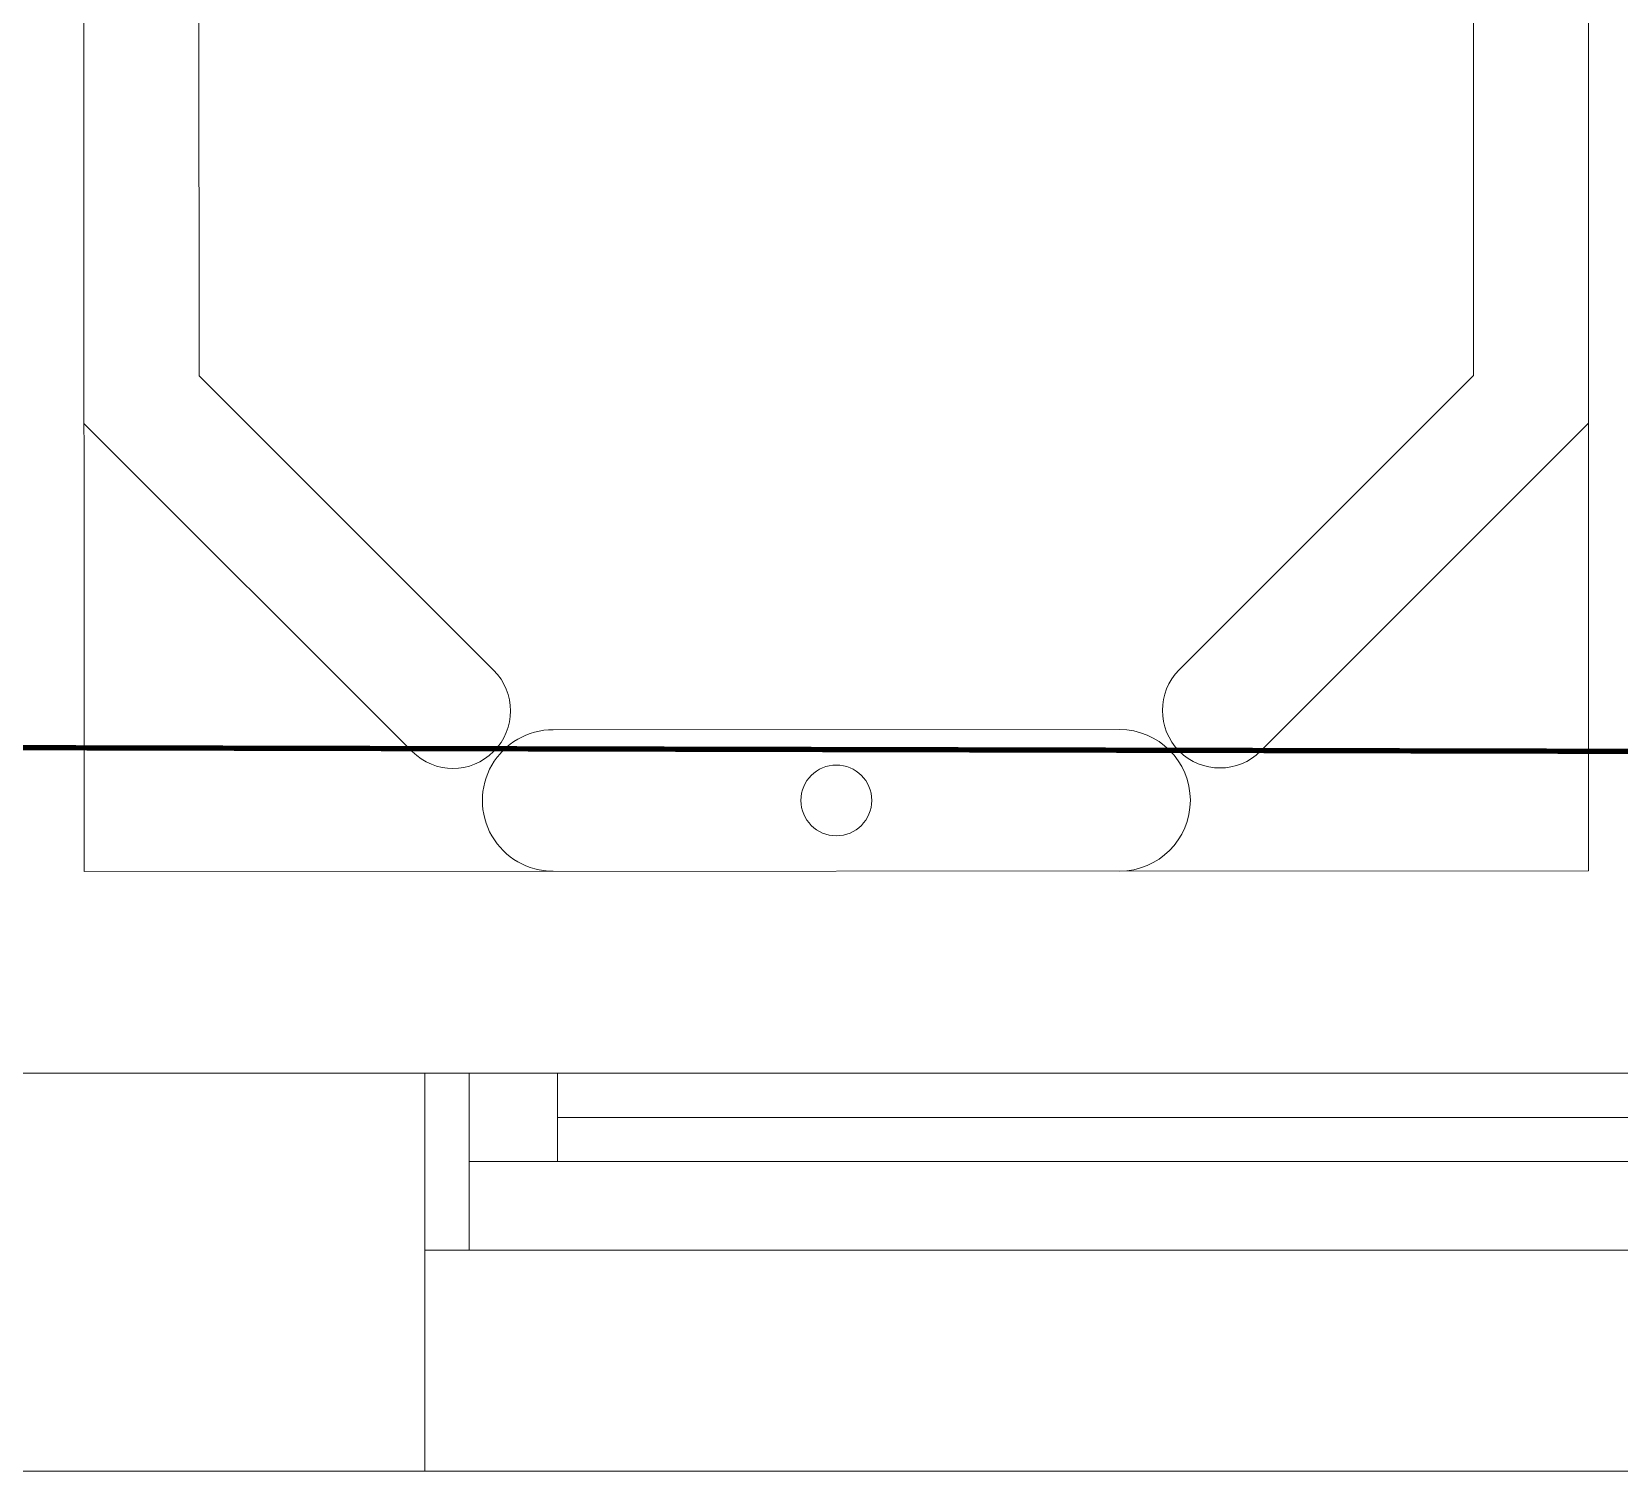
# Model space of a CAD drawing. Header units: metres. Extents: x 75097 to 220762, y -1557923 to -1361206.
# Drawn here: x 127576 to 128473, y -1471183 to -1470369 of the extents above; entities that cross this region are included whole.
import ezdxf

# ---------------------------------------------------------------- set-up
doc = ezdxf.new("R2010")
doc.units = ezdxf.units.M
doc.layers.get('0').update_dxf_attribs({"lineweight": 0})
for name, color, linetype, lineweight in [('A-100 - Copy$0$Aluminum', 8, 'Continuous', 0), ('A-100 - Copy$0$Medical Equipment and Furniture', 8, 'Continuous', 0), ('A-100 - Copy$0$Medical Equipment and Furniture1', 8, 'Continuous', 5), ('A-100 - Copy$0$Proj', 8, 'Continuous', 0), ('A-100 - Copy$0$Walls', 8, 'Continuous', 0)]:
    doc.layers.add(name, color=color, linetype=linetype, lineweight=lineweight)
doc.layers.add('E-POWR', color=7, linetype='Continuous', lineweight=9, true_color=0x4e7e3e)

# ---------------------------------------------------------------- blocks, each defined once
blk = doc.blocks.new('*X149')
for p, q in [((5, 3), (5, 3)), ((5, 3), (5, 3)), ((5, 3), (5, 3)), ((5, 3), (5, 3)), ((5, 3), (5, 3)), ((5, 3), (5, 3)), ((5, 3), (5, 3)), ((5, 3), (5, 3)), ((5, 3), (5, 3)), ((5, 3), (5, 3)), ((5, 3), (5, 3)), ((5, 3), (5, 3)), ((5, 3), (5, 3)), ((5, 3), (5, 3)), ((5, 3), (5, 3)), ((5, 3), (5, 3)), ((5, 3), (5, 3)), ((5, 3), (5, 3)), ((5, 3), (5, 3)), ((5, 3), (5, 3)), ((5, 3), (5, 3)), ((5, 3), (5, 3)), ((5, 3), (5, 3)), ((5, 3), (5, 3)), ((5, 3), (5, 3)), ((5, 3), (5, 3)), ((5, 3), (5, 3)), ((5, 3), (5, 3)), ((5, 3), (5, 3)), ((5, 3), (5, 3)), ((5, 3), (5, 3)), ((5, 3), (5, 3)), ((5, 3), (5, 3)), ((5, 3), (5, 3)), ((5, 3), (5, 3)), ((5, 3), (5, 3)), ((5, 3), (5, 3)), ((5, 3), (5, 3)), ((5, 3), (5, 3)), ((5, 3), (5, 3)), ((5, 3), (5, 3)), ((5, 3), (5, 3)), ((5, 3), (5, 3)), ((5, 3), (5, 3)), ((5, 3), (5, 3)), ((5, 3), (5, 3)), ((5, 3), (5, 3)), ((5, 3), (5, 3)), ((5, 3), (5, 3)), ((5, 3), (5, 3)), ((5, 3), (5, 3)), ((5, 3), (5, 3)), ((5, 3), (5, 3)), ((5, 3), (5, 3)), ((5, 3), (5, 3)), ((5, 3), (5, 3)), ((5, 3), (5, 3)), ((5, 3), (5, 3)), ((5, 3), (5, 3)), ((5, 3), (5, 3)), ((5, 3), (5, 3)), ((5, 3), (5, 3)), ((5, 3), (5, 3)), ((5, 3), (5, 3)), ((5, 3), (5, 3)), ((5, 3), (5, 3)), ((6, 3), (5, 3)), ((5, 3), (5, 3)), ((6, 3), (5, 3)), ((5, 3), (5, 3)), ((6, 3), (5, 3)), ((5, 3), (5, 3)), ((6, 3), (5, 3)), ((5, 3), (5, 3)), ((5, 3), (5, 3)), ((5, 3), (5, 3)), ((5, 3), (5, 3)), ((5, 3), (5, 3)), ((5, 3), (5, 3)), ((5, 3), (5, 3)), ((5, 3), (5, 3)), ((5, 3), (5, 3)), ((5, 3), (5, 3)), ((5, 3), (5, 3)), ((5, 3), (5, 3)), ((5, 3), (5, 3)), ((5, 3), (5, 3)), ((5, 3), (5, 3)), ((5, 3), (5, 3)), ((5, 3), (5, 3)), ((5, 3), (5, 3)), ((5, 3), (5, 3)), ((5, 3), (5, 3)), ((5, 3), (5, 3)), ((5, 3), (5, 3)), ((5, 3), (5, 3)), ((6, 3), (6, 3)), ((6, 3), (6, 3)), ((6, 3), (6, 3)), ((6, 3), (6, 3)), ((6, 3), (6, 3)), ((6, 3), (6, 3)), ((6, 3), (6, 3)), ((6, 3), (6, 3)), ((6, 3), (6, 3)), ((6, 3), (6, 3)), ((6, 3), (6, 3)), ((6, 3), (6, 3)), ((6, 3), (6, 3)), ((6, 3), (6, 3)), ((6, 3), (6, 3)), ((6, 3), (6, 3)), ((6, 3), (6, 3)), ((6, 3), (6, 3)), ((6, 3), (6, 3)), ((6, 3), (6, 3)), ((6, 3), (6, 3)), ((6, 3), (6, 3)), ((6, 3), (6, 3)), ((6, 3), (6, 3)), ((6, 3), (6, 3)), ((6, 3), (6, 3)), ((6, 3), (6, 3)), ((6, 3), (6, 3)), ((6, 3), (6, 3)), ((6, 3), (6, 3)), ((6, 3), (6, 3)), ((6, 3), (6, 3)), ((6, 3), (6, 3)), ((6, 3), (6, 3)), ((6, 3), (6, 3)), ((6, 3), (6, 3)), ((6, 3), (6, 3)), ((6, 3), (6, 3)), ((6, 3), (6, 3)), ((6, 3), (6, 3)), ((6, 3), (6, 3)), ((6, 3), (6, 3)), ((6, 3), (6, 3)), ((6, 3), (6, 3)), ((6, 3), (6, 3)), ((6, 3), (6, 3)), ((6, 3), (6, 3)), ((6, 3), (6, 3)), ((6, 3), (6, 3)), ((6, 3), (6, 3)), ((6, 3), (6, 3)), ((6, 3), (6, 3)), ((6, 3), (6, 3)), ((6, 3), (6, 3)), ((6, 3), (6, 3)), ((6, 3), (6, 3)), ((6, 3), (6, 3)), ((6, 3), (6, 3)), ((6, 3), (6, 3)), ((6, 3), (6, 3)), ((6, 3), (6, 3)), ((6, 3), (6, 3)), ((6, 3), (6, 3)), ((6, 3), (6, 3)), ((6, 3), (6, 3)), ((6, 3), (6, 3)), ((6, 3), (6, 3)), ((6, 3), (6, 3)), ((6, 3), (6, 3)), ((6, 3), (6, 3)), ((6, 3), (6, 3)), ((6, 3), (6, 3)), ((6, 3), (6, 3)), ((6, 3), (6, 3)), ((6, 3), (6, 3)), ((6, 3), (6, 3)), ((6, 3), (6, 3)), ((6, 3), (6, 3)), ((6, 3), (6, 3)), ((6, 3), (6, 3)), ((6, 3), (6, 3)), ((6, 3), (6, 3)), ((6, 3), (6, 3)), ((6, 3), (6, 3)), ((6, 3), (6, 3)), ((6, 3), (6, 3)), ((6, 3), (6, 3)), ((6, 3), (6, 3)), ((6, 3), (6, 3)), ((6, 3), (6, 3)), ((6, 3), (6, 3)), ((6, 3), (6, 3)), ((6, 3), (6, 3)), ((6, 3), (6, 3)), ((6, 3), (6, 3)), ((6, 3), (6, 3)), ((6, 3), (6, 3)), ((6, 3), (6, 3)), ((6, 3), (6, 3)), ((6, 3), (6, 3)), ((6, 3), (6, 3)), ((6, 3), (6, 3)), ((6, 3), (6, 3)), ((6, 3), (6, 3)), ((6, 3), (6, 3)), ((6, 3), (6, 3)), ((6, 3), (6, 3)), ((6, 3), (6, 3)), ((6, 3), (6, 3)), ((6, 3), (6, 3)), ((6, 3), (6, 3)), ((6, 3), (6, 3)), ((6, 3), (6, 3)), ((6, 3), (6, 3)), ((6, 3), (6, 3)), ((6, 3), (6, 3)), ((6, 3), (6, 3)), ((6, 3), (6, 3)), ((6, 3), (6, 3)), ((6, 3), (6, 3)), ((6, 3), (6, 3)), ((6, 3), (6, 3)), ((6, 3), (6, 3)), ((6, 3), (6, 3)), ((6, 3), (6, 3)), ((6, 3), (6, 3)), ((6, 3), (6, 3)), ((6, 3), (6, 3)), ((6, 3), (6, 3)), ((6, 3), (6, 3)), ((6, 3), (6, 3)), ((6, 3), (6, 3)), ((6, 3), (6, 3)), ((6, 3), (6, 3)), ((6, 3), (6, 3)), ((6, 3), (6, 3)), ((6, 3), (6, 3)), ((6, 3), (6, 3)), ((6, 3), (6, 3)), ((6, 3), (6, 3)), ((6, 3), (6, 3)), ((6, 3), (6, 3)), ((6, 3), (6, 3)), ((6, 3), (6, 3)), ((6, 3), (6, 3)), ((6, 3), (6, 3)), ((6, 3), (6, 3)), ((6, 3), (6, 3)), ((6, 3), (6, 3)), ((6, 3), (6, 3)), ((6, 3), (6, 3)), ((6, 3), (6, 3)), ((6, 3), (6, 3)), ((6, 3), (6, 3)), ((6, 3), (6, 3)), ((6, 3), (6, 3)), ((6, 3), (6, 3)), ((6, 3), (6, 3)), ((6, 3), (6, 3)), ((6, 3), (6, 3)), ((6, 3), (6, 3)), ((6, 3), (6, 3)), ((6, 3), (6, 3)), ((6, 3), (6, 3)), ((6, 3), (6, 3)), ((6, 3), (6, 3)), ((6, 3), (6, 3)), ((6, 3), (6, 3)), ((6, 3), (6, 3)), ((6, 3), (6, 3)), ((6, 3), (6, 3)), ((6, 3), (6, 3)), ((6, 3), (6, 3)), ((6, 3), (6, 3)), ((6, 3), (6, 3)), ((6, 3), (6, 3)), ((6, 3), (6, 3)), ((6, 3), (6, 3)), ((6, 3), (6, 3)), ((6, 3), (6, 3)), ((6, 3), (6, 3)), ((6, 3), (6, 3)), ((6, 3), (6, 3)), ((6, 3), (6, 3)), ((6, 3), (6, 3)), ((6, 3), (6, 3)), ((6, 3), (6, 3)), ((6, 3), (6, 3)), ((6, 3), (6, 3)), ((6, 3), (6, 3)), ((6, 3), (6, 3)), ((6, 3), (6, 3)), ((6, 3), (6, 3)), ((6, 3), (6, 3)), ((6, 3), (6, 3)), ((6, 3), (6, 3)), ((6, 3), (6, 3)), ((6, 3), (6, 3)), ((6, 3), (6, 3)), ((6, 3), (6, 3)), ((6, 3), (6, 3)), ((6, 3), (6, 3)), ((6, 3), (6, 3)), ((6, 3), (6, 3)), ((6, 3), (5, 3)), ((6, 3), (5, 3)), ((6, 3), (5, 3)), ((6, 3), (5, 3)), ((6, 3), (5, 3)), ((6, 3), (6, 3)), ((6, 3), (6, 3)), ((6, 3), (6, 3)), ((6, 3), (6, 3)), ((6, 3), (6, 3)), ((6, 3), (6, 3)), ((6, 3), (6, 3)), ((6, 3), (6, 3)), ((6, 3), (6, 3)), ((6, 3), (6, 3)), ((6, 3), (6, 3)), ((6, 3), (6, 3)), ((6, 3), (6, 3)), ((6, 3), (6, 3)), ((6, 3), (6, 3)), ((6, 3), (6, 3)), ((6, 3), (6, 3)), ((6, 3), (6, 3)), ((6, 3), (6, 3)), ((6, 3), (6, 3)), ((6, 3), (6, 3)), ((6, 3), (6, 3)), ((6, 3), (6, 3)), ((6, 3), (6, 3)), ((6, 3), (6, 3)), ((6, 3), (6, 3)), ((6, 3), (6, 3)), ((6, 3), (6, 3)), ((6, 3), (6, 3)), ((6, 3), (6, 3)), ((6, 3), (6, 3)), ((6, 3), (6, 3)), ((6, 3), (6, 3)), ((6, 3), (6, 3)), ((6, 3), (6, 3)), ((6, 3), (6, 3)), ((6, 3), (6, 3)), ((6, 3), (6, 3)), ((6, 3), (6, 3)), ((6, 3), (6, 3)), ((6, 3), (6, 3)), ((6, 3), (6, 3)), ((6, 3), (6, 3)), ((6, 3), (6, 3)), ((6, 3), (6, 3)), ((6, 3), (6, 3)), ((6, 3), (6, 3)), ((6, 3), (6, 3)), ((6, 3), (6, 3)), ((6, 3), (6, 3)), ((6, 3), (6, 3)), ((6, 3), (6, 3)), ((6, 3), (6, 3)), ((6, 3), (6, 3)), ((6, 3), (6, 3)), ((6, 3), (6, 3)), ((6, 3), (6, 3)), ((6, 3), (6, 3)), ((6, 3), (6, 3)), ((6, 3), (6, 3)), ((6, 3), (6, 3)), ((6, 3), (6, 3)), ((6, 3), (6, 3)), ((6, 3), (6, 3)), ((6, 3), (6, 3)), ((6, 3), (6, 3)), ((6, 3), (6, 3)), ((6, 3), (6, 3)), ((6, 3), (6, 3)), ((6, 3), (6, 3)), ((6, 3), (6, 3)), ((6, 3), (6, 3)), ((6, 3), (6, 3)), ((6, 3), (6, 3)), ((6, 3), (6, 3)), ((6, 3), (6, 3)), ((6, 3), (6, 3)), ((6, 3), (6, 3)), ((6, 3), (6, 3)), ((6, 3), (6, 3)), ((6, 3), (6, 3)), ((6, 3), (6, 3)), ((6, 3), (6, 3)), ((6, 3), (6, 3)), ((6, 3), (6, 3)), ((6, 3), (6, 3)), ((6, 3), (6, 3)), ((6, 3), (6, 3)), ((6, 3), (6, 3)), ((6, 3), (6, 3)), ((6, 3), (6, 3)), ((6, 3), (6, 3)), ((6, 3), (6, 3)), ((6, 3), (6, 3)), ((6, 3), (6, 3)), ((6, 3), (6, 3)), ((6, 3), (6, 3)), ((6, 3), (6, 3)), ((6, 3), (6, 3)), ((6, 3), (6, 3)), ((6, 3), (6, 3)), ((6, 3), (6, 3)), ((6, 3), (6, 3)), ((6, 3), (6, 3)), ((6, 3), (6, 3)), ((6, 3), (6, 3)), ((6, 3), (6, 3)), ((6, 3), (6, 3)), ((6, 3), (6, 3)), ((6, 3), (6, 3)), ((6, 3), (6, 3)), ((6, 3), (6, 3)), ((6, 3), (6, 3)), ((6, 3), (6, 3)), ((6, 3), (6, 3)), ((6, 3), (6, 3)), ((6, 3), (6, 3)), ((6, 3), (6, 3)), ((6, 3), (6, 3)), ((6, 3), (6, 3)), ((6, 3), (6, 3)), ((6, 3), (6, 3)), ((6, 3), (6, 3)), ((6, 3), (6, 3)), ((6, 3), (6, 3)), ((6, 3), (6, 3)), ((6, 3), (6, 3)), ((6, 3), (6, 3)), ((6, 3), (6, 3)), ((6, 3), (6, 3)), ((6, 3), (6, 3)), ((6, 3), (6, 3)), ((6, 3), (6, 3)), ((6, 3), (6, 3)), ((6, 3), (6, 3)), ((6, 3), (6, 3)), ((6, 3), (6, 3)), ((6, 3), (6, 3)), ((6, 3), (6, 3)), ((6, 3), (6, 3)), ((6, 3), (6, 3)), ((6, 3), (6, 3)), ((6, 3), (6, 3)), ((6, 3), (6, 3)), ((6, 3), (6, 3)), ((6, 3), (6, 3)), ((6, 3), (6, 3)), ((6, 3), (6, 3)), ((6, 3), (6, 3)), ((6, 3), (6, 3)), ((6, 3), (6, 3)), ((6, 3), (6, 3)), ((6, 3), (6, 3)), ((6, 3), (6, 3)), ((6, 3), (6, 3)), ((6, 3), (6, 3)), ((6, 3), (6, 3)), ((6, 3), (6, 3)), ((6, 3), (6, 3)), ((6, 3), (6, 3)), ((6, 3), (6, 3)), ((6, 3), (6, 3)), ((6, 3), (6, 3)), ((6, 3), (6, 3)), ((6, 3), (6, 3)), ((6, 3), (6, 3)), ((6, 3), (6, 3)), ((6, 3), (6, 3)), ((6, 3), (6, 3)), ((6, 3), (6, 3)), ((6, 3), (6, 3)), ((6, 3), (6, 3)), ((6, 3), (6, 3)), ((6, 3), (6, 3)), ((6, 3), (6, 3)), ((6, 3), (6, 3)), ((6, 3), (6, 3)), ((6, 3), (6, 3)), ((6, 3), (6, 3)), ((6, 3), (6, 3)), ((6, 3), (6, 3)), ((6, 3), (6, 3)), ((6, 3), (6, 3)), ((6, 3), (6, 3)), ((6, 3), (6, 3)), ((6, 3), (6, 3)), ((6, 3), (6, 3)), ((6, 3), (6, 3)), ((6, 3), (6, 3)), ((6, 3), (6, 3)), ((6, 3), (6, 3)), ((6, 3), (6, 3)), ((6, 3), (6, 3)), ((6, 3), (6, 3)), ((6, 3), (6, 3)), ((6, 3), (6, 3)), ((6, 3), (6, 3)), ((6, 3), (6, 3)), ((6, 3), (6, 3)), ((6, 3), (6, 3)), ((6, 3), (6, 3)), ((6, 3), (6, 3)), ((6, 3), (6, 3)), ((6, 3), (6, 3)), ((6, 3), (6, 3)), ((6, 3), (6, 3)), ((6, 3), (6, 3)), ((6, 3), (6, 3)), ((6, 3), (6, 3)), ((6, 3), (6, 3)), ((6, 3), (6, 3)), ((6, 3), (6, 3)), ((6, 3), (6, 3)), ((6, 3), (6, 3)), ((6, 3), (6, 3)), ((6, 3), (6, 3)), ((6, 3), (6, 3)), ((6, 3), (6, 3)), ((6, 3), (6, 3)), ((6, 3), (6, 3)), ((6, 3), (6, 3)), ((6, 3), (6, 3)), ((6, 3), (6, 3)), ((6, 3), (6, 3)), ((6, 3), (6, 3)), ((6, 3), (6, 3)), ((6, 3), (6, 3)), ((6, 3), (6, 3)), ((6, 3), (6, 3)), ((6, 3), (6, 3)), ((6, 3), (6, 3)), ((6, 3), (6, 3)), ((6, 3), (6, 3)), ((6, 3), (6, 3)), ((6, 3), (6, 3)), ((6, 3), (6, 3)), ((6, 3), (6, 3)), ((6, 3), (6, 3)), ((6, 3), (6, 3)), ((6, 3), (6, 3)), ((6, 3), (6, 3)), ((6, 3), (6, 3)), ((6, 3), (6, 3)), ((6, 3), (6, 3)), ((6, 3), (6, 3)), ((6, 3), (6, 3)), ((6, 3), (6, 3)), ((6, 3), (6, 3)), ((6, 3), (6, 3)), ((6, 3), (6, 3)), ((6, 3), (6, 3)), ((6, 3), (6, 3)), ((6, 3), (6, 3)), ((6, 3), (6, 3)), ((6, 3), (6, 3)), ((6, 3), (6, 3)), ((6, 3), (6, 3)), ((6, 3), (6, 3)), ((6, 3), (6, 3)), ((6, 3), (6, 3)), ((6, 3), (6, 3)), ((6, 3), (6, 3)), ((6, 3), (6, 3)), ((6, 3), (6, 3)), ((6, 3), (6, 3)), ((6, 3), (6, 3)), ((6, 3), (6, 3)), ((6, 3), (6, 3)), ((6, 3), (6, 3)), ((6, 3), (6, 3)), ((6, 3), (6, 3)), ((6, 3), (6, 3)), ((6, 3), (6, 3)), ((6, 3), (6, 3)), ((6, 3), (6, 3)), ((6, 3), (6, 3)), ((6, 3), (6, 3)), ((6, 3), (6, 3)), ((6, 3), (6, 3)), ((6, 3), (6, 3)), ((6, 3), (6, 3)), ((6, 3), (6, 3)), ((6, 3), (6, 3)), ((6, 3), (6, 3)), ((6, 3), (6, 3)), ((6, 3), (6, 3)), ((6, 3), (6, 3)), ((6, 3), (6, 3)), ((6, 3), (6, 3)), ((6, 3), (6, 3)), ((6, 3), (6, 3)), ((6, 3), (6, 3)), ((6, 3), (6, 3)), ((6, 3), (6, 3)), ((6, 3), (6, 3)), ((6, 3), (6, 3)), ((6, 3), (6, 3)), ((6, 3), (6, 3)), ((6, 3), (6, 3)), ((6, 3), (6, 3)), ((6, 3), (6, 3)), ((6, 3), (6, 3)), ((6, 3), (6, 3)), ((6, 3), (6, 3)), ((6, 3), (6, 3)), ((6, 3), (6, 3)), ((6, 3), (6, 3)), ((6, 3), (6, 3)), ((6, 3), (6, 3)), ((6, 3), (6, 3)), ((6, 3), (6, 3)), ((6, 3), (6, 3)), ((6, 3), (6, 3)), ((6, 3), (6, 3)), ((6, 3), (6, 3)), ((6, 3), (6, 3)), ((6, 3), (6, 3))]:
    blk.add_line(p, q)
blk = doc.blocks.new('*X150')
for p, q in [((13, 1), (13, 1)), ((13, 1), (13, 1)), ((13, 1), (13, 1)), ((13, 1), (13, 1)), ((13, 1), (13, 1)), ((13, 1), (13, 1)), ((13, 1), (13, 1)), ((13, 1), (13, 1)), ((13, 1), (13, 1)), ((13, 1), (13, 1)), ((13, 1), (13, 1)), ((13, 1), (13, 1)), ((13, 1), (13, 1)), ((13, 1), (13, 1)), ((13, 1), (13, 1)), ((13, 1), (14, 1)), ((13, 1), (14, 1)), ((13, 1), (14, 1)), ((13, 1), (13, 1)), ((13, 1), (13, 1)), ((13, 1), (13, 1)), ((13, 1), (13, 1)), ((13, 1), (13, 1)), ((13, 1), (13, 1)), ((13, 1), (13, 1)), ((13, 1), (13, 1)), ((13, 1), (13, 1)), ((13, 1), (13, 1)), ((13, 1), (13, 1)), ((13, 1), (13, 1)), ((13, 1), (13, 1)), ((13, 1), (13, 1)), ((13, 1), (13, 1)), ((13, 1), (13, 1)), ((13, 1), (13, 1)), ((13, 1), (13, 1)), ((13, 1), (13, 1)), ((13, 1), (13, 1)), ((13, 1), (13, 1)), ((13, 1), (13, 1)), ((13, 1), (13, 1)), ((13, 1), (13, 1)), ((13, 1), (13, 1)), ((13, 1), (13, 1)), ((13, 1), (13, 1)), ((13, 1), (13, 1)), ((13, 1), (13, 1)), ((13, 1), (13, 1)), ((13, 1), (13, 1)), ((13, 1), (13, 1)), ((13, 1), (13, 1)), ((13, 1), (13, 1)), ((13, 1), (13, 1)), ((13, 1), (13, 1)), ((13, 1), (13, 1)), ((13, 1), (13, 1)), ((13, 1), (13, 1)), ((13, 1), (13, 1)), ((13, 1), (13, 1)), ((13, 1), (13, 1)), ((13, 1), (13, 1)), ((13, 1), (13, 1)), ((13, 1), (13, 1)), ((13, 1), (13, 1)), ((13, 1), (13, 1)), ((13, 1), (13, 1)), ((13, 1), (13, 1)), ((13, 1), (13, 1)), ((13, 1), (13, 1)), ((13, 1), (13, 1)), ((13, 1), (13, 1)), ((13, 1), (13, 1)), ((13, 1), (13, 1)), ((13, 1), (13, 1)), ((13, 1), (13, 1)), ((13, 1), (13, 1)), ((13, 1), (13, 1)), ((13, 1), (13, 1)), ((13, 1), (13, 1)), ((13, 1), (13, 1)), ((13, 1), (13, 1)), ((13, 1), (13, 1)), ((13, 1), (13, 1)), ((13, 1), (13, 1)), ((13, 1), (13, 1)), ((13, 1), (13, 1)), ((13, 1), (13, 1)), ((13, 1), (13, 1)), ((13, 1), (13, 1)), ((13, 1), (13, 1)), ((13, 1), (13, 1)), ((13, 1), (13, 1)), ((13, 1), (13, 1)), ((13, 1), (13, 1)), ((13, 1), (13, 1)), ((13, 1), (13, 1)), ((13, 1), (13, 1)), ((13, 1), (13, 1)), ((13, 1), (13, 1)), ((13, 1), (13, 1)), ((13, 1), (13, 1)), ((13, 1), (13, 1)), ((13, 1), (13, 1)), ((13, 1), (13, 1)), ((13, 1), (13, 1)), ((13, 1), (13, 1)), ((13, 1), (13, 1)), ((13, 1), (13, 1)), ((13, 1), (13, 1)), ((13, 1), (13, 1)), ((13, 1), (13, 1)), ((13, 1), (13, 1)), ((13, 1), (13, 1)), ((13, 1), (13, 1)), ((13, 1), (13, 1)), ((13, 1), (13, 1)), ((13, 1), (13, 1)), ((13, 1), (13, 1)), ((13, 1), (13, 1)), ((13, 1), (13, 1)), ((13, 1), (13, 1)), ((13, 1), (13, 1)), ((13, 1), (13, 1)), ((13, 1), (14, 1)), ((13, 0), (13, 0)), ((13, 0), (13, 0)), ((13, 0), (13, 0)), ((13, 0), (13, 0)), ((13, 0), (13, 0)), ((13, 0), (13, 0)), ((13, 0), (13, 0)), ((13, 0), (13, 0)), ((13, 0), (13, 0)), ((13, 0), (13, 0)), ((13, 0), (13, 0)), ((13, 0), (13, 0)), ((13, 0), (13, 0)), ((13, 0), (13, 0)), ((13, 0), (13, 0)), ((13, 0), (13, 0)), ((13, 0), (13, 0)), ((13, 0), (13, 0)), ((13, 0), (13, 0)), ((13, 0), (13, 0)), ((13, 0), (13, 0)), ((13, 0), (13, 0)), ((13, 0), (13, 0)), ((13, 0), (13, 0)), ((13, 0), (13, 0)), ((13, 0), (13, 0)), ((13, 0), (13, 0)), ((13, 0), (13, 0)), ((13, 0), (13, 0)), ((13, 0), (13, 0)), ((13, 0), (13, 0)), ((13, 0), (13, 0)), ((13, 0), (13, 0)), ((13, 0), (13, 0)), ((13, 0), (13, 0)), ((13, 0), (13, 0)), ((13, 0), (13, 0)), ((13, 0), (13, 0)), ((13, 0), (13, 0)), ((13, 0), (13, 0)), ((13, 0), (13, 0)), ((13, 0), (13, 0)), ((13, 0), (13, 0)), ((13, 0), (13, 0)), ((13, 0), (13, 0)), ((13, 0), (13, 0)), ((13, 0), (13, 0)), ((13, 0), (13, 0)), ((13, 0), (14, 0)), ((13, 0), (14, 0)), ((13, 0), (13, 0)), ((13, 0), (14, 0)), ((14, 1), (14, 1)), ((14, 1), (14, 1)), ((14, 1), (14, 1)), ((14, 1), (14, 1)), ((14, 1), (14, 1)), ((14, 1), (14, 1)), ((14, 1), (14, 1)), ((14, 1), (14, 1)), ((14, 1), (14, 1)), ((14, 1), (14, 1)), ((14, 1), (14, 1)), ((14, 1), (14, 1)), ((14, 1), (14, 1)), ((14, 1), (14, 1)), ((14, 1), (14, 1)), ((14, 1), (14, 1)), ((14, 1), (14, 1)), ((14, 1), (14, 1)), ((14, 1), (14, 1)), ((14, 1), (14, 1)), ((14, 1), (14, 1)), ((14, 1), (14, 1)), ((14, 1), (14, 1)), ((14, 1), (14, 1)), ((14, 1), (14, 1)), ((14, 1), (14, 1)), ((14, 1), (14, 1)), ((14, 1), (14, 1)), ((14, 1), (14, 1)), ((14, 1), (14, 1)), ((14, 1), (14, 1)), ((14, 1), (14, 1)), ((14, 1), (14, 1)), ((14, 1), (14, 1)), ((14, 1), (14, 1)), ((14, 1), (14, 1)), ((14, 1), (14, 1)), ((14, 1), (14, 1)), ((14, 1), (14, 1)), ((14, 1), (14, 1)), ((14, 1), (14, 1)), ((14, 1), (14, 1)), ((14, 1), (14, 1)), ((14, 1), (14, 1)), ((14, 1), (14, 1)), ((14, 1), (14, 1)), ((14, 1), (14, 1)), ((14, 1), (14, 1)), ((14, 1), (14, 1)), ((14, 1), (14, 1)), ((14, 1), (14, 1)), ((14, 1), (14, 1)), ((14, 1), (14, 1)), ((14, 1), (14, 1)), ((14, 1), (14, 1)), ((14, 1), (14, 1)), ((14, 1), (14, 1)), ((14, 1), (14, 1)), ((14, 1), (14, 1)), ((14, 1), (14, 1)), ((14, 1), (14, 1)), ((14, 1), (14, 1)), ((14, 1), (14, 1)), ((14, 1), (14, 1)), ((14, 1), (14, 1)), ((14, 1), (14, 1)), ((14, 1), (14, 1)), ((14, 1), (14, 1)), ((14, 1), (14, 1)), ((14, 1), (14, 1)), ((14, 1), (14, 1)), ((14, 1), (14, 1)), ((14, 1), (14, 1)), ((14, 1), (14, 1)), ((14, 1), (14, 1)), ((14, 1), (14, 1)), ((14, 1), (14, 1)), ((14, 1), (14, 1)), ((14, 1), (14, 1)), ((14, 1), (14, 1)), ((14, 1), (14, 1)), ((14, 1), (14, 1)), ((14, 1), (14, 1)), ((14, 1), (14, 1)), ((14, 1), (14, 1)), ((14, 1), (14, 1)), ((14, 1), (14, 1)), ((14, 1), (14, 1)), ((14, 1), (14, 1)), ((14, 1), (14, 1)), ((14, 1), (14, 1)), ((14, 1), (14, 1)), ((14, 1), (14, 1)), ((14, 1), (14, 1)), ((14, 0), (14, 0)), ((14, 0), (14, 0)), ((14, 0), (14, 0)), ((14, 0), (14, 0)), ((14, 0), (14, 0)), ((14, 0), (14, 0)), ((14, 0), (14, 0)), ((14, 0), (14, 0)), ((14, 0), (14, 0)), ((14, 0), (14, 0)), ((14, 0), (14, 0)), ((14, 0), (14, 0)), ((14, 0), (14, 0)), ((14, 0), (14, 0)), ((14, 0), (14, 0)), ((14, 0), (14, 0)), ((14, 0), (14, 0)), ((14, 0), (14, 0)), ((14, 0), (14, 0)), ((14, 0), (14, 0)), ((14, 0), (14, 0)), ((14, 0), (14, 0)), ((14, 0), (14, 0)), ((14, 0), (14, 0)), ((14, 0), (14, 0)), ((14, 0), (14, 0)), ((14, 0), (14, 0)), ((14, 0), (14, 0)), ((14, 0), (14, 0)), ((14, 0), (14, 0)), ((14, 0), (14, 0)), ((14, 0), (14, 0)), ((14, 0), (14, 0)), ((14, 0), (14, 0)), ((14, 0), (14, 0)), ((14, 0), (14, 0)), ((14, 0), (14, 0)), ((14, 0), (14, 0)), ((14, 0), (14, 0)), ((14, 0), (14, 0)), ((14, 0), (14, 0)), ((14, 0), (14, 0)), ((14, 0), (14, 0)), ((14, 0), (14, 0)), ((14, 0), (14, 0)), ((14, 0), (14, 0)), ((14, 0), (14, 0)), ((14, 0), (14, 0)), ((13, 0), (13, 0)), ((13, 0), (14, 0)), ((13, 0), (13, 0)), ((13, 0), (14, 0)), ((13, 0), (13, 0)), ((13, 0), (14, 0)), ((13, 0), (13, 0)), ((13, 0), (13, 0)), ((13, 0), (13, 0)), ((13, 0), (13, 0)), ((13, 0), (14, 0)), ((13, 0), (13, 0)), ((13, 0), (14, 0)), ((13, 0), (13, 0)), ((13, 0), (14, 0)), ((13, 0), (13, 0)), ((13, 0), (14, 0)), ((13, 0), (13, 0)), ((13, 0), (14, 0)), ((13, 0), (13, 0)), ((13, 0), (14, 0)), ((13, 0), (13, 0)), ((13, 0), (14, 0)), ((13, 0), (13, 0)), ((13, 0), (13, 0)), ((13, 0), (13, 0)), ((13, 0), (14, 0)), ((13, 0), (13, 0)), ((13, 0), (14, 0)), ((13, 0), (13, 0)), ((13, 0), (14, 0)), ((13, 0), (13, 0)), ((13, 0), (14, 0)), ((13, 0), (13, 0)), ((13, 0), (13, 0)), ((13, 0), (13, 0)), ((13, 0), (13, 0)), ((13, 0), (13, 0)), ((13, 0), (13, 0)), ((13, 0), (13, 0)), ((13, 0), (13, 0)), ((13, 0), (13, 0)), ((13, 0), (13, 0)), ((13, 0), (13, 0)), ((13, 0), (13, 0)), ((13, 0), (13, 0)), ((13, 0), (13, 0)), ((13, 0), (13, 0)), ((13, 0), (13, 0)), ((13, 0), (13, 0)), ((13, 0), (13, 0)), ((13, 0), (13, 0)), ((13, 0), (13, 0)), ((13, 0), (13, 0)), ((13, 0), (13, 0)), ((13, 0), (13, 0)), ((13, 0), (13, 0)), ((13, 0), (13, 0)), ((13, 0), (13, 0)), ((13, 0), (13, 0)), ((13, 0), (13, 0)), ((13, 0), (13, 0)), ((13, 0), (13, 0)), ((13, 0), (13, 0)), ((13, -1), (13, -1)), ((13, -1), (13, -1)), ((13, -1), (13, -1)), ((13, -1), (13, -1)), ((13, -1), (13, -1)), ((13, -1), (14, -1)), ((13, -1), (13, -1)), ((14, 0), (14, 0)), ((14, 0), (14, 0)), ((14, 0), (14, 0)), ((14, 0), (14, 0)), ((14, 0), (14, 0)), ((14, 0), (14, 0)), ((14, 0), (14, 0)), ((14, 0), (14, 0)), ((14, 0), (14, 0)), ((14, 0), (14, 0)), ((14, 0), (14, 0)), ((14, 0), (14, 0)), ((14, 0), (14, 0)), ((14, 0), (14, 0)), ((14, 0), (14, 0)), ((13, 0), (14, 0)), ((14, 0), (14, 0)), ((14, 0), (14, 0)), ((14, 0), (14, 0)), ((14, 0), (14, 0)), ((14, 0), (14, 0)), ((14, 0), (14, 0)), ((14, 0), (14, 0)), ((14, 0), (14, 0)), ((14, 0), (14, 0)), ((14, 0), (14, 0)), ((14, 0), (14, 0)), ((14, 0), (14, 0)), ((14, 0), (14, 0)), ((14, 0), (14, 0)), ((14, 0), (14, 0)), ((14, 0), (14, 0)), ((14, 0), (14, 0)), ((14, 0), (14, 0)), ((14, 0), (14, 0)), ((14, 0), (14, 0)), ((14, 0), (14, 0)), ((14, 0), (14, 0)), ((14, 0), (14, 0)), ((14, 0), (14, 0)), ((14, 0), (14, 0)), ((14, 0), (14, 0)), ((14, 0), (14, 0)), ((14, 0), (14, 0)), ((14, 0), (14, 0)), ((14, 0), (14, 0)), ((14, 0), (14, 0)), ((14, 0), (14, 0)), ((14, 0), (14, 0)), ((14, 0), (14, 0)), ((14, -1), (14, -1)), ((14, -1), (14, -1)), ((14, -1), (14, -1)), ((14, -1), (14, -1)), ((14, -1), (14, -1))]:
    blk.add_line(p, q)
blk = doc.blocks.new('A-100 - Copy$0$HF16786E-P')
at = {"layer": 'A-100 - Copy$0$Medical Equipment and Furniture1'}
for p, q in [((0, 0.425), (-2.14, 0.425)), ((-0.25308, 0.425), (-0.06779, 0.23971)), ((0, -0.425), (0, 0.425)), ((-0.28, 0.36), (-1.86, 0.36)), ((-0.28, 0.36), (-0.11375, 0.19375)), ((-0.08, -0.16), (-0.08, 0.16)), ((-0.1136, -0.1936), (-0.28, -0.36)), ((-0.06763, -0.23956), (-0.25308, -0.425)), ((-1.86, -0.36), (-0.28, -0.36)), ((-2.14, -0.425), (0, -0.425))]:
    blk.add_line(p, q, dxfattribs=at)
for points in [[(0, 0.425), (0, 0.425), (0, 0.425), (0, 0.425), (0, 0.425), (0, 0.425), (0, 0.425), (0, 0.425), (0, 0.425), (0, 0.425), (0, 0.425), (0, 0.425), (0, 0.425), (0, 0.425), (0, 0.425), (0, 0.425), (0, 0.425), (0, 0.425), (0, 0.425), (0, 0.425), (0, 0.425), (0, 0.425), (0, 0.425), (0, 0.425), (0, 0.425), (0, 0.425), (0, 0.425), (0, 0.425), (0, 0.425), (0, 0.425), (0, 0.425), (0, 0.425), (0, 0.425), (0, 0.425), (0, 0.425), (0, 0.425), (0, 0.425), (0, 0.425), (0, 0.425), (0, 0.425), (0, 0.425), (0, 0.425), (0, 0.425), (0, 0.425), (0, 0.425), (0, 0.425), (0, 0.425), (0, 0.425), (0, 0.425), (0, 0.425), (0, 0.425), (0, 0.425), (0, 0.425), (0, 0.425), (0, 0.425), (0, 0.425), (0, 0.425), (0, 0.425), (0, 0.425), (0, 0.425), (0, 0.425), (0, 0.425), (0, 0.425), (0, 0.425), (0, 0.425), (0, 0.425), (0, 0.425), (0, 0.425), (0, 0.425), (0, 0.425), (0, 0.425), (0, 0.425), (0, 0.425), (0, 0.425), (0, 0.425), (0, 0.425), (0, 0.425), (0, 0.425), (0, 0.425), (0, 0.425), (0, 0.425), (0, 0.425), (0, 0.425), (0, 0.425), (0, 0.425), (0, 0.425), (0, 0.425), (0, 0.425), (0, 0.425), (0, 0.425), (0, 0.425), (0, 0.425), (0, 0.425), (0, 0.425), (0, 0.425), (0, 0.425), (0, 0.425), (0, 0.425), (0, 0.425), (0, 0.425), (0, 0.425), (0, 0.425), (0, 0.425), (0, 0.425), (0, 0.425), (0, 0.425), (0, 0.425), (0, 0.425), (0, 0.425), (0, 0.425), (0, 0.425), (0, 0.425), (0, 0.425), (0, 0.425), (0, 0.425), (0, 0.425), (0, 0.425), (0, 0.425), (0, 0.425), (0, 0.425), (0, 0.425), (0, 0.425), (0, 0.425), (0, 0.425), (0, 0.425), (0, 0.425), (0, 0.425), (0, 0.425), (0, 0.425), (0, 0.425), (0, 0.425), (0, 0.425), (0, 0.425), (0, 0.425), (0, 0.425), (0, 0.425), (0, 0.425), (0, 0.425), (0, 0.425), (0, 0.425), (0, 0.425), (0, 0.425), (0, 0.425), (0, 0.425), (0, 0.425), (0, 0.425), (0, 0.425), (0, 0.425), (0, 0.425), (0, 0.425), (0, 0.425), (0, 0.425), (0, 0.425), (0, 0.425), (0, 0.425), (0, 0.425), (0, 0.425), (0, 0.425), (0, 0.425), (0, 0.425), (0, 0.425), (0, 0.425), (0, 0.425), (0, 0.425), (0, 0.425), (0, 0.425), (0, 0.425), (0, 0.425), (0, 0.425), (0, 0.425), (0, 0.425), (0, 0.425), (0, 0.425), (0, 0.425), (0, 0.425), (0, 0.425), (0, 0.425), (0, 0.425), (0, 0.425), (0, 0.425), (0, 0.425), (0, 0.425), (0, 0.425), (0, 0.425), (0, 0.425), (0, 0.425), (0, 0.425), (0, 0.425), (0, 0.425), (0, 0.425), (0, 0.425), (0, 0.425), (0, 0.425), (0, 0.425), (0, 0.425), (0, 0.425), (0, 0.425), (0, 0.425), (0, 0.425), (0, 0.425), (0, 0.425), (0, 0.425), (0, 0.425), (0, 0.425), (0, 0.425), (0, 0.425), (0, 0.425), (0, 0.425), (0, 0.425), (0, 0.425), (0, 0.425), (0, 0.425), (0, 0.425), (0, 0.425), (0, 0.425), (0, 0.425), (0, 0.425), (0, 0.425), (0, 0.425)], [(0, 0.425), (0, 0.425), (0, 0.425), (0, 0.425), (0, 0.425), (0, 0.425), (0, 0.425), (0, 0.425), (0, 0.425), (0, 0.425), (0, 0.425), (0, 0.425), (0, 0.425), (0, 0.425), (0, 0.425), (0, 0.425), (0, 0.425), (0, 0.425), (0, 0.425), (0, 0.425), (0, 0.425), (0, 0.425), (0, 0.425), (0, 0.425), (0, 0.425), (0, 0.425), (0, 0.425), (0, 0.425), (0, 0.425), (0, 0.425), (0, 0.425), (0, 0.425), (0, 0.425), (0, 0.425), (0, 0.425), (0, 0.425), (0, 0.425), (0, 0.425), (0, 0.425), (0, 0.425), (0, 0.425), (0, 0.425), (0, 0.425), (0, 0.425), (0, 0.425), (0, 0.425), (0, 0.425), (0, 0.425), (0, 0.425), (0, 0.425), (0, 0.425), (0, 0.425), (0, 0.425), (0, 0.425), (0, 0.425), (0, 0.425), (0, 0.425), (0, 0.425), (0, 0.425), (0, 0.425), (0, 0.425), (0, 0.425), (0, 0.425), (0, 0.425), (0, 0.425), (0, 0.425), (0, 0.425), (0, 0.425), (0, 0.425), (0, 0.425), (0, 0.425), (0, 0.425), (0, 0.425), (0, 0.425), (0, 0.425), (0, 0.425), (0, 0.425), (0, 0.425), (0, 0.425), (0, 0.425), (0, 0.425), (0, 0.425), (0, 0.425), (0, 0.425), (0, 0.425), (0, 0.425), (0, 0.425), (0, 0.425), (0, 0.425), (0, 0.425), (0, 0.425), (0, 0.425), (0, 0.425), (0, 0.425), (0, 0.425), (0, 0.425), (0, 0.425), (0, 0.425), (0, 0.425), (0, 0.425), (0, 0.425), (0, 0.425), (0, 0.425), (0, 0.425), (0, 0.425), (0, 0.425), (0, 0.425), (0, 0.425), (0, 0.425), (0, 0.425), (0, 0.425), (0, 0.425), (0, 0.425), (0, 0.425), (0, 0.425), (0, 0.425), (0, 0.425), (0, 0.425), (0, 0.425), (0, 0.425), (0, 0.425), (0, 0.425), (0, 0.425), (0, 0.425), (0, 0.425), (0, 0.425), (0, 0.425), (0, 0.425), (0, 0.425), (0, 0.425), (0, 0.425), (0, 0.425), (0, 0.425), (0, 0.425), (0, 0.425), (0, 0.425), (0, 0.425), (0, 0.425), (0, 0.425), (0, 0.425), (0, 0.425), (0, 0.425), (0, 0.425), (0, 0.425), (0, 0.425), (0, 0.425), (0, 0.425), (0, 0.425), (0, 0.425), (0, 0.425), (0, 0.425), (0, 0.425), (0, 0.425), (0, 0.425), (0, 0.425), (0, 0.425), (0, 0.425), (0, 0.425), (0, 0.425), (0, 0.425), (0, 0.425), (0, 0.425), (0, 0.425), (0, 0.425), (0, 0.425), (0, 0.425), (0, 0.425), (0, 0.425), (0, 0.425), (0, 0.425), (0, 0.425), (0, 0.425), (0, 0.425), (0, 0.425), (0, 0.425), (0, 0.425), (0, 0.425), (0, 0.425), (0, 0.425), (0, 0.425), (0, 0.425), (0, 0.425), (0, 0.425), (0, 0.425), (0, 0.425), (0, 0.425), (0, 0.425), (0, 0.425), (0, 0.425), (0, 0.425), (0, 0.425), (0, 0.425), (0, 0.425), (0, 0.425), (0, 0.425), (0, 0.425), (0, 0.425), (0, 0.425), (0, 0.425), (0, 0.425), (0, 0.425), (0, 0.425), (0, 0.425), (0, 0.425), (0, 0.425), (0, 0.425), (0, 0.425), (0, 0.425), (0, 0.425), (0, 0.425), (0, 0.425), (0, 0.425), (0, 0.425), (0, 0.425)], [(0, 0.425), (0, 0.425), (0, 0.425), (0, 0.425), (0, 0.425), (0, 0.425), (0, 0.425), (0, 0.425), (0, 0.425), (0, 0.425), (0, 0.425), (0, 0.425), (0, 0.425), (0, 0.425), (0, 0.425), (0, 0.425), (0, 0.425), (0, 0.425), (0, 0.425), (0, 0.425), (0, 0.425), (0, 0.425), (0, 0.425), (0, 0.425), (0, 0.425), (0, 0.425), (0, 0.425), (0, 0.425), (0, 0.425), (0, 0.425), (0, 0.425), (0, 0.425), (0, 0.425), (0, 0.425), (0, 0.425), (0, 0.425), (0, 0.425), (0, 0.425), (0, 0.425), (0, 0.425), (0, 0.425), (0, 0.425), (0, 0.425), (0, 0.425), (0, 0.425), (0, 0.425), (0, 0.425), (0, 0.425), (0, 0.425), (0, 0.425), (0, 0.425), (0, 0.425), (0, 0.425), (0, 0.425), (0, 0.425), (0, 0.425), (0, 0.425), (0, 0.425), (0, 0.425), (0, 0.425), (0, 0.425), (0, 0.425), (0, 0.425), (0, 0.425), (0, 0.425), (0, 0.425), (0, 0.425), (0, 0.425), (0, 0.425), (0, 0.425), (0, 0.425), (0, 0.425), (0, 0.425), (0, 0.425), (0, 0.425), (0, 0.425), (0, 0.425), (0, 0.425), (0, 0.425), (0, 0.425), (0, 0.425), (0, 0.425), (0, 0.425), (0, 0.425), (0, 0.425), (0, 0.425), (0, 0.425), (0, 0.425), (0, 0.425), (0, 0.425), (0, 0.425), (0, 0.425), (0, 0.425), (0, 0.425), (0, 0.425), (0, 0.425), (0, 0.425), (0, 0.425), (0, 0.425), (0, 0.425), (0, 0.425), (0, 0.425), (0, 0.425), (0, 0.425), (0, 0.425), (0, 0.425), (0, 0.425), (0, 0.425), (0, 0.425), (0, 0.425), (0, 0.425), (0, 0.425), (0, 0.425), (0, 0.425), (0, 0.425), (0, 0.425), (0, 0.425), (0, 0.425), (0, 0.425), (0, 0.425), (0, 0.425), (0, 0.425), (0, 0.425), (0, 0.425), (0, 0.425), (0, 0.425), (0, 0.425), (0, 0.425), (0, 0.425), (0, 0.425), (0, 0.425), (0, 0.425), (0, 0.425), (0, 0.425), (0, 0.425), (0, 0.425), (0, 0.425), (0, 0.425), (0, 0.425), (0, 0.425), (0, 0.425), (0, 0.425), (0, 0.425), (0, 0.425), (0, 0.425), (0, 0.425), (0, 0.425), (0, 0.425), (0, 0.425), (0, 0.425), (0, 0.425), (0, 0.425), (0, 0.425), (0, 0.425), (0, 0.425), (0, 0.425), (0, 0.425), (0, 0.425), (0, 0.425), (0, 0.425), (0, 0.425), (0, 0.425), (0, 0.425), (0, 0.425), (0, 0.425), (0, 0.425), (0, 0.425), (0, 0.425), (0, 0.425), (0, 0.425), (0, 0.425), (0, 0.425), (0, 0.425), (0, 0.425), (0, 0.425), (0, 0.425), (0, 0.425), (0, 0.425), (0, 0.425), (0, 0.425), (0, 0.425), (0, 0.425), (0, 0.425), (0, 0.425), (0, 0.425), (0, 0.425), (0, 0.425), (0, 0.425), (0, 0.425), (0, 0.425), (0, 0.425), (0, 0.425), (0, 0.425), (0, 0.425), (0, 0.425), (0, 0.425), (0, 0.425), (0, 0.425), (0, 0.425), (0, 0.425), (0, 0.425), (0, 0.425), (0, 0.425), (0, 0.425), (0, 0.425), (0, 0.425), (0, 0.425), (0, 0.425), (0, 0.425), (0, 0.425), (0, 0.425), (0, 0.425), (0, 0.425), (0, 0.425), (0, 0.425), (0, 0.425), (0, 0.425), (0, 0.425), (0, 0.425), (0, 0.425), (0, 0.425), (0, 0.425), (0, 0.425), (0, 0.425), (0, 0.425), (0, 0.425), (0, 0.425), (0, 0.425), (0, 0.425), (0, 0.425), (0, 0.425), (0, 0.425), (0, 0.425), (0, 0.425), (0, 0.425), (0, 0.425), (0, 0.425), (0, 0.425), (0, 0.425), (0, 0.425), (0, 0.425), (0, 0.425), (0, 0.425), (0, 0.425), (0, 0.425), (0, 0.425), (0, 0.425), (0, 0.425), (0, 0.425), (0, 0.425), (0, 0.425), (0, 0.425), (0, 0.425), (0, 0.425), (0, 0.425), (0, 0.425), (0, 0.425), (0, 0.425), (0, 0.425), (0, 0.425), (0, 0.425), (0, 0.425), (0, 0.425), (0, 0.425), (0, 0.425), (0, 0.425), (0, 0.425), (0, 0.425), (0, 0.425), (0, 0.425), (0, 0.425), (0, 0.425), (0, 0.425), (0, 0.425), (0, 0.425), (0, 0.425), (0, 0.425)]]:
    blk.add_lwpolyline(points, close=True, dxfattribs=at)
for points in [[(0, 0.425), (0, 0.425), (0, 0.425), (0, 0.425), (0, 0.425), (0, 0.425), (0, 0.425), (0, 0.425), (0, 0.425), (0, 0.425), (0, 0.425), (0, 0.425), (0, 0.425), (0, 0.425), (0, 0.425)], [(0, 0.425), (0, 0.425), (0, 0.425), (0, 0.425), (0, 0.425), (0, 0.425), (0, 0.425), (0, 0.425), (0, 0.425), (0, 0.425), (0, 0.425), (0, 0.425), (0, 0.425), (0, 0.425), (0, 0.425), (0, 0.425), (0, 0.425), (0, 0.425), (0, 0.425), (0, 0.425), (0, 0.425), (0, 0.425), (0, 0.425), (0, 0.425), (0, 0.425), (0, 0.425), (0, 0.425), (0, 0.425), (0, 0.425), (0, 0.425), (0, 0.425), (0, 0.425), (0, 0.425), (0, 0.425), (0, 0.425), (0, 0.425), (0, 0.425), (0, 0.425), (0, 0.425), (0, 0.425), (0, 0.425), (0, 0.425), (0, 0.425), (0, 0.425), (0, 0.425), (0, 0.425), (0, 0.425), (0, 0.425), (0, 0.425), (0, 0.425), (0, 0.425), (0, 0.425), (0, 0.425), (0, 0.425), (0, 0.425), (0, 0.425), (0, 0.425), (0, 0.425), (0, 0.425), (0, 0.425), (0, 0.425), (0, 0.425), (0, 0.425), (0, 0.425), (0, 0.425), (0, 0.425), (0, 0.425), (0, 0.425), (0, 0.425), (0, 0.425), (0, 0.425), (0, 0.425), (0, 0.425), (0, 0.425), (0, 0.425), (0, 0.425), (0, 0.425), (0, 0.425), (0, 0.425), (0, 0.425), (0, 0.425), (0, 0.425), (0, 0.425), (0, 0.425), (0, 0.425), (0, 0.425), (0, 0.425), (0, 0.425), (0, 0.425)], [(0, 0.425), (0, 0.425), (0, 0.425), (0, 0.425), (0, 0.425), (0, 0.425), (0, 0.425), (0, 0.425), (0, 0.425), (0, 0.425), (0, 0.425), (0, 0.425), (0, 0.425), (0, 0.425), (0, 0.425), (0, 0.425), (0, 0.425), (0, 0.425), (0, 0.425), (0, 0.425), (0, 0.425), (0, 0.425), (0, 0.425), (0, 0.425), (0, 0.425), (0, 0.425), (0, 0.425), (0, 0.425), (0, 0.425), (0, 0.425), (0, 0.425), (0, 0.425), (0, 0.425), (0, 0.425), (0, 0.425), (0, 0.425), (0, 0.425), (0, 0.425), (0, 0.425), (0, 0.425), (0, 0.425), (0, 0.425), (0, 0.425), (0, 0.425), (0, 0.425), (0, 0.425), (0, 0.425), (0, 0.425), (0, 0.425), (0, 0.425), (0, 0.425), (0, 0.425), (0, 0.425), (0, 0.425), (0, 0.425), (0, 0.425), (0, 0.425), (0, 0.425), (0, 0.425), (0, 0.425), (0, 0.425), (0, 0.425), (0, 0.425), (0, 0.425), (0, 0.425), (0, 0.425), (0, 0.425), (0, 0.425), (0, 0.425), (0, 0.425), (0, 0.425), (0, 0.425), (0, 0.425), (0, 0.425), (0, 0.425), (0, 0.425), (0, 0.425), (0, 0.425), (0, 0.425), (0, 0.425), (0, 0.425), (0, 0.425), (0, 0.425), (0, 0.425), (0, 0.425), (0, 0.425), (0, 0.425), (0, 0.425), (0, 0.425), (0, 0.425), (0, 0.425), (0, 0.425), (0, 0.425), (0, 0.425), (0, 0.425), (0, 0.425), (0, 0.425), (0, 0.425), (0, 0.425), (0, 0.425), (0, 0.425), (0, 0.425), (0, 0.425), (0, 0.425), (0, 0.425), (0, 0.425), (0, 0.425), (0, 0.425), (0, 0.425), (0, 0.425), (0, 0.425)], [(0, 0.425), (0, 0.425), (0, 0.425), (0, 0.425), (0, 0.425), (0, 0.425), (0, 0.425), (0, 0.425), (0, 0.425), (0, 0.425), (0, 0.425), (0, 0.425), (0, 0.425), (0, 0.425), (0, 0.425), (0, 0.425), (0, 0.425), (0, 0.425), (0, 0.425), (0, 0.425), (0, 0.425), (0, 0.425), (0, 0.425), (0, 0.425), (0, 0.425), (0, 0.425), (0, 0.425), (0, 0.425), (0, 0.425), (0, 0.425), (0, 0.425), (0, 0.425), (0, 0.425), (0, 0.425), (0, 0.425), (0, 0.425), (0, 0.425), (0, 0.425), (0, 0.425), (0, 0.425), (0, 0.425), (0, 0.425), (0, 0.425), (0, 0.425), (0, 0.425), (0, 0.425), (0, 0.425), (0, 0.425), (0, 0.425), (0, 0.425), (0, 0.425), (0, 0.425), (0, 0.425), (0, 0.425)], [(0, 0.425), (0, 0.425), (0, 0.425), (0, 0.425), (0, 0.425), (0, 0.425), (0, 0.425), (0, 0.425), (0, 0.425), (0, 0.425), (0, 0.425), (0, 0.425), (0, 0.425), (0, 0.425), (0, 0.425), (0, 0.425), (0, 0.425)], [(0, 0.425), (0, 0.425), (0, 0.425), (0, 0.425), (0, 0.425), (0, 0.425), (0, 0.425), (0, 0.425), (0, 0.425), (0, 0.425)], [(0, 0.425), (0, 0.425), (0, 0.425), (0, 0.425), (0, 0.425), (0, 0.425), (0, 0.425), (0, 0.425), (0, 0.425), (0, 0.425)], [(0, 0.425), (0, 0.425), (0, 0.425), (0, 0.425), (0, 0.425), (0, 0.425), (0, 0.425)], [(0, 0.425), (0, 0.425), (0, 0.425), (0, 0.425), (0, 0.425), (0, 0.425), (0, 0.425), (0, 0.425), (0, 0.425), (0, 0.425), (0, 0.425), (0, 0.425)], [(0, 0.425), (0, 0.425), (0, 0.425), (0, 0.425), (0, 0.425), (0, 0.425), (0, 0.425)], [(0, 0.425), (0, 0.425), (0, 0.425), (0, 0.425), (0, 0.425), (0, 0.425), (0, 0.425), (0, 0.425), (0, 0.425), (0, 0.425)], [(0, 0.425), (0, 0.425), (0, 0.425), (0, 0.425), (0, 0.425), (0, 0.425), (0, 0.425), (0, 0.425)], [(0, 0.425), (0, 0.425), (0, 0.425), (0, 0.425), (0, 0.425), (0, 0.425), (0, 0.425), (0, 0.425), (0, 0.425), (0, 0.425), (0, 0.425), (0, 0.425), (0, 0.425), (0, 0.425), (0, 0.425), (0, 0.425), (0, 0.425), (0, 0.425)], [(0, 0.425), (0, 0.425), (0, 0.425), (0, 0.425), (0, 0.425), (0, 0.425), (0, 0.425), (0, 0.425), (0, 0.425), (0, 0.425)], [(0, 0.425), (0, 0.425), (0, 0.425), (0, 0.425), (0, 0.425), (0, 0.425), (0, 0.425), (0, 0.425), (0, 0.425)]]:
    blk.add_lwpolyline(points, dxfattribs=at)
blk.add_circle((-0.04, 0), 0.02, dxfattribs=at)
for centre, radius, start, end in [((-0.09077, 0.21673), 0.0325, 225, 45), ((-0.04, 0.16), 0.04, 0, 180), ((-0.04, -0.16), 0.04, 180, 0), ((-0.09061, -0.21658), 0.0325, 315, 135)]:
    blk.add_arc(centre, radius, start, end, dxfattribs=at)
for name, xscale, yscale, zscale in [('*X149', 8.593299999999998e-11, 8.593299999999998e-11, 8.593299999999998e-11), ('*X150', 5.4996e-11, 5.4996e-11, 5.4996e-11)]:
    blk.add_blockref(name, (0, 0.425), dxfattribs=dict(at, xscale=xscale, yscale=yscale, zscale=zscale))
blk = doc.blocks.new('A-100 - Copy')
at = {"layer": 'A-100 - Copy$0$Aluminum'}
for p, q in [((129298.28, -1470957.7), (127798.28, -1470957.7)), ((127823.28, -1471057.7), (127823.28, -1470957.7)), ((127873.28, -1471007.7), (127873.28, -1470957.7)), ((127873.28, -1470982.7), (129223.28, -1470982.7)), ((129273.28, -1471007.7), (127823.28, -1471007.7)), ((129298.28, -1471057.7), (127798.28, -1471057.7))]:
    blk.add_line(p, q, dxfattribs=at)
at = {"layer": 'A-100 - Copy$0$Proj'}
blk.add_line((127798.28, -1471182.7), (129298.28, -1471182.7), dxfattribs=at)
at = {"layer": 'A-100 - Copy$0$Walls'}
for p, q in [((127798.28, -1470957.7), (124928.28, -1470957.7)), ((127798.28, -1470957.7), (127798.28, -1471182.7)), ((127798.28, -1471182.7), (124928.28, -1471182.7))]:
    blk.add_line(p, q, dxfattribs=at)
at = {"layer": 'A-100 - Copy$0$Medical Equipment and Furniture', "xscale": 1000, "yscale": 1000, "zscale": 1000, "rotation": 270.0149936594165}
blk.add_blockref('A-100 - Copy$0$HF16786E-P', (128030.78, -1470843.58, 0), dxfattribs=at)

msp = doc.modelspace()

# ---------------------------------------------------------------- linework, layer by layer
at = {"layer": 'E-POWR', "const_width": 3, "elevation": 0}
msp.add_lwpolyline([(115563.28, -1469153.61), (115563.28, -1470751.47), (126478.48, -1470776.2), (127259, -1470773.09), (129500.1, -1470778.17), (132911.81, -1470778.17), (132911.89, -1467788.06)], dxfattribs=at)

# ---------------------------------------------------------------- next in the draw order: block references
msp.add_blockref('A-100 - Copy', (0, 0))

doc.saveas('drawing.dxf')
